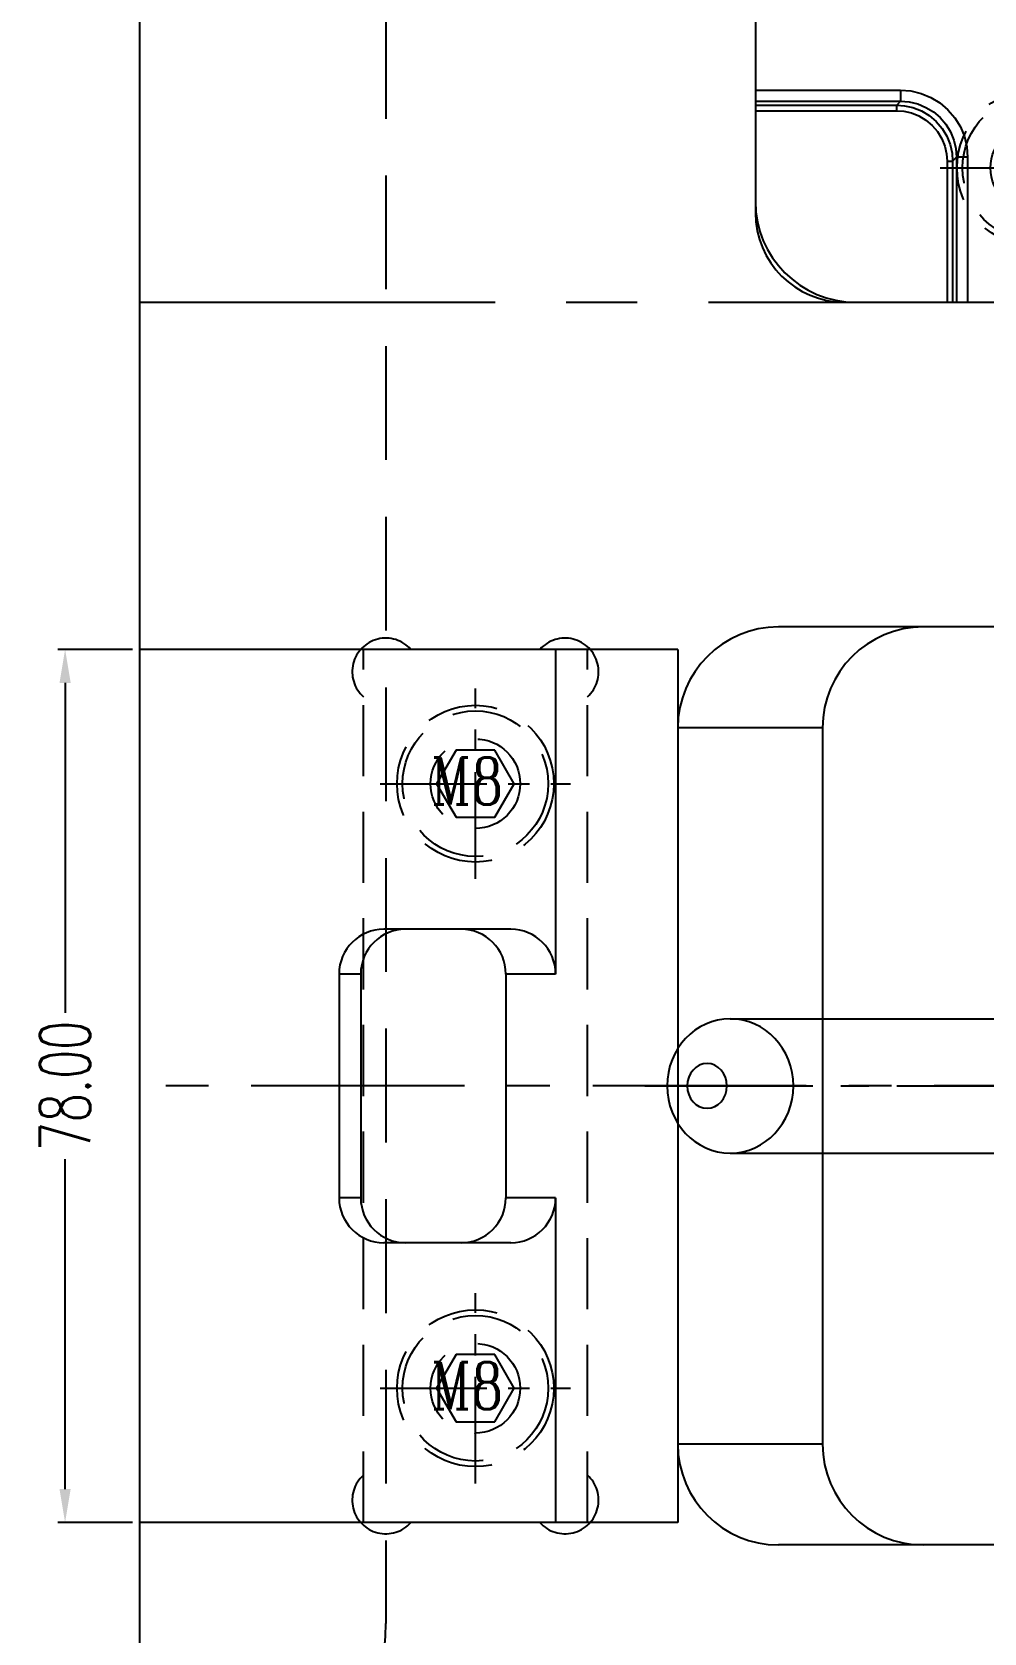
# Model space of a CAD drawing. Header units: inches. Extents: x 169168 to 170394, y -54081 to -53214.
# Drawn here: x 169971.6 to 170056.6, y -53577.4 to -53434.4 of the extents above; entities that cross this region are included whole.
import ezdxf

# ---------------------------------------------------------------- set-up
doc = ezdxf.new("R2010")
doc.units = ezdxf.units.IN
doc.header["$LTSCALE"] = 2
doc.header["$MEASUREMENT"] = 0
doc.header["$PDMODE"] = 3
doc.header["$PDSIZE"] = 0.3125
for name, pattern in [('CENTER', [50.8, 31.75, -6.35, 6.35, -6.35]), ('CENTER2', [1.125, 0.75, -0.125, 0.125, -0.125]), ('HIDDEN', [9.525, 6.35, -3.175])]:
    doc.linetypes.add(name, pattern=pattern)
doc.layers.get('0').update_dxf_attribs({"linetype": 'CONTINUOUS'})
doc.layers.get('Defpoints').update_dxf_attribs({"linetype": 'CONTINUOUS'})
for name, color, linetype in [('CAV-COR', 1, 'CONTINUOUS'), ('Layer3', 3, 'CONTINUOUS'), ('PIN', 4, 'CONTINUOUS'), ('SCREW', 52, 'HIDDEN'), ('SILDE', 6, 'CONTINUOUS')]:
    doc.layers.add(name, color=color, linetype=linetype)
doc.layers.add('WR', color=122, linetype='HIDDEN', lineweight=18)
doc.styles.add('ROMANC', font='romanc', dxfattribs={"width": 0.6, "height": 1})
doc.styles.get("Standard").update_dxf_attribs({"font": 'txt.shx', "width": 0.67})
doc.dimstyles.new('2.00', dxfattribs={"dimtxt": 4.5, "dimasz": 3, "dimexe": 0.666, "dimexo": 0.626, "dimgap": 1, "dimtad": 0, "dimzin": 0, "dimdsep": 46, "dimtxsty": 'Standard', "dimcen": 0.09, "dimclrd": 3, "dimclre": 3, "dimclrt": 7, "dimazin": 0, "dimtfac": 1, "dimtofl": 0, "dimtmove": 0, "dimatfit": 0, "dimfxl": 0, "dimtolj": 1, "dimtzin": 0, "dimarcsym": 0})

# ---------------------------------------------------------------- blocks, each defined once
blk = doc.blocks.new('20160723.115749')
at = {"layer": 'SCREW', "linetype": 'CENTER', "ltscale": 0.15}
for p, q in [((0, -8.5), (0, 8.5)), ((-8.5, 0), (8.5, 0))]:
    blk.add_line(p, q, dxfattribs=at)
at = {"layer": 'SCREW', "ltscale": 0.5}
blk.add_lwpolyline([(-1.73, 3), (-3.46, 0), (-1.73, -3), (1.73, -3), (3.46, 0), (1.73, 3)], close=True, dxfattribs=at)
for radius in [7, 6.5, 4]:
    blk.add_circle((0, 0), radius, dxfattribs=at)
at = {"layer": 'Layer3', "style": 'ROMANC', "width": 0.8}
blk.add_text('M8', height=4.186, dxfattribs=at).set_placement((-3.98, -1.86))
blk = doc.blocks.new('20160903.150651')
at = {"layer": 'PIN', "linetype": 'HIDDEN', "ltscale": 0.3}
for p, q in [((-16.64, 15.61), (-19.38, 15.61)), ((-19.38, 12.61), (-37.03, 12.61)), ((-19.38, 0.61), (-37.03, 0.61)), ((-16.64, -2.39), (-19.38, -2.39))]:
    blk.add_line(p, q, dxfattribs=at)
at = {"layer": 'PIN'}
for p, q in [((-60.89, 12.61), (-37.03, 12.61)), ((-60.89, 0.61), (-37.03, 0.61))]:
    blk.add_line(p, q, dxfattribs=at)
at = {"layer": 'PIN', "linetype": 'CENTER2', "ltscale": 10}
blk.add_line((-68.53, 6.61), (-6.19, 6.61), dxfattribs=at)
at = {"layer": 'PIN', "linetype": 'HIDDEN', "ltscale": 0.3, "extrusion": (0, 0, -1)}
for centre, major_axis, start_param, end_param in [((-19.38, 6.61), (0, -9), 2.300524, 7.124254), ((-16.64, 6.61), (0, -9), 3.141593, 6.283185), ((-19.38, 6.61), (0, -6), 3.141593, 6.283185)]:
    blk.add_ellipse(centre, major_axis=major_axis, ratio=0.939693, start_param=start_param, end_param=end_param, dxfattribs=at)
at = {"layer": 'PIN', "extrusion": (0, 0, -1)}
for centre, major_axis, ratio in [((-60.89, 6.61), (0, -6), 0.939693), ((-62.96, 6.61), (0, -2), 0.887229)]:
    blk.add_ellipse(centre, major_axis=major_axis, ratio=ratio, dxfattribs=at)
blk.add_ellipse((-37.03, 6.61), major_axis=(0, -6), ratio=0.939693, start_param=3.141593, end_param=6.283185, dxfattribs=at)
blk = doc.blocks.new('*D38826')
at = {"layer": 'Defpoints', "color": 0}
for p in [(169981.2, -53489.5), (169974.56, -53567.5), (169981.2, -53567.5)]:
    blk.add_point(p, dxfattribs=at)
at = {"layer": 'WR', "color": 3, "linetype": 'ByBlock', "lineweight": -2}
for p, q in [((169980.57, -53489.5), (169973.9, -53489.5)), ((169974.56, -53492.5), (169974.56, -53521.97)), ((169974.56, -53564.5), (169974.56, -53535.03)), ((169980.57, -53567.5), (169973.9, -53567.5))]:
    blk.add_line(p, q, dxfattribs=at)
at = {"layer": 'WR', "color": 3, "linetype": 'ByBlock'}
for points in [[(169975.06, -53492.5), (169974.06, -53492.5), (169974.56, -53489.5)], [(169974.06, -53564.5), (169975.06, -53564.5), (169974.56, -53567.5)]]:
    blk.add_solid(points, dxfattribs=at)
at = {"layer": 'WR', "color": 7, "linetype": 'ByBlock', "insert": (169974.56, -53528.5), "char_height": 4.5, "attachment_point": 5, "rotation": 90}
blk.add_mtext('\\A1;78.00', dxfattribs=at)

msp = doc.modelspace()

# ---------------------------------------------------------------- linework, layer by layer
for p, q in [((169981.195, -53261.499), (169981.195, -53655.499)), ((170071.195, -53487.499), (170038.267, -53487.499)), ((170029.267, -53496.499), (170029.267, -53560.499)), ((170042.195, -53496.499), (170029.267, -53496.499)), ((170042.195, -53496.499), (170042.195, -53560.499)), ((170042.195, -53560.499), (170029.267, -53560.499)), ((170071.195, -53569.499), (170038.267, -53569.499))]:
    msp.add_line(p, q)
at = {"color": 8, "linetype": 'HIDDEN', "ltscale": 0.8}
msp.add_line((170003.195, -53340.499), (170003.195, -53576.499), dxfattribs=at)
at = {"linetype": 'CENTER', "ltscale": 0.5}
msp.add_line((169981.195, -53458.499), (170281.195, -53458.499), dxfattribs=at)
for centre, start, end in [((170038.267, -53496.499), 90, 180), ((170051.195, -53496.499), 90, 180), ((170038.267, -53560.499), 180, 270), ((170051.195, -53560.499), 180, 270)]:
    msp.add_arc(centre, 9, start, end)
at = {"color": 8, "linetype": 'HIDDEN', "ltscale": 0.8}
for centre, radius, start, end in [((170003.195, -53491.499), 3, 41.81031, 228.18969), ((170019.195, -53491.499), 3, 311.81031, 138.18969), ((170003.195, -53565.499), 3, 131.81031, 318.18969), ((170019.195, -53565.499), 3, 221.81031, 48.18969), ((169981.195, -53576.499), 22, 270, 0)]:
    msp.add_arc(centre, radius, start, end, dxfattribs=at)
at = {"layer": 'CAV-COR', "linetype": 'ByBlock'}
for p, q in [((170036.195, -53346.499), (170036.195, -53450.499)), ((170036.195, -53439.55), (170049.153, -53439.55)), ((170049.153, -53439.55), (170049.153, -53440.548)), ((170036.195, -53440.548), (170049.153, -53440.548)), ((170036.195, -53440.893), (170048.808, -53440.893)), ((170036.195, -53441.392), (170048.808, -53441.392)), ((170049.153, -53440.548), (170048.808, -53440.893)), ((170048.808, -53441.392), (170048.808, -53440.893)), ((170053.302, -53445.886), (170053.302, -53458.499)), ((170053.302, -53445.886), (170053.801, -53445.886)), ((170054.146, -53445.542), (170053.801, -53445.886)), ((170053.801, -53445.886), (170053.801, -53458.499)), ((170054.146, -53445.542), (170054.146, -53458.499)), ((170055.144, -53445.542), (170054.146, -53445.542)), ((170055.144, -53445.542), (170055.144, -53458.499)), ((170044.195, -53458.499), (170218.195, -53458.499))]:
    msp.add_line(p, q, dxfattribs=at)
for points in [[(170049.153, -53439.55), (170050.071, -53439.62), (170050.987, -53439.837), (170051.865, -53440.198), (170052.674, -53440.692), (170053.39, -53441.303), (170054, -53442.018), (170054.495, -53442.826), (170054.856, -53443.705), (170055.073, -53444.621), (170055.144, -53445.542)], [(170048.808, -53440.893), (170049.515, -53440.944), (170050.265, -53441.111), (170051.014, -53441.407), (170051.715, -53441.826), (170052.334, -53442.35), (170052.859, -53442.968), (170053.281, -53443.668), (170053.58, -53444.417), (170053.75, -53445.172), (170053.801, -53445.886)], [(170048.808, -53441.392), (170049.443, -53441.437), (170050.119, -53441.588), (170050.793, -53441.854), (170051.425, -53442.232), (170051.982, -53442.704), (170052.455, -53443.259), (170052.835, -53443.89), (170053.103, -53444.565), (170053.256, -53445.245), (170053.302, -53445.886)], [(170049.153, -53440.548), (170049.92, -53440.607), (170050.683, -53440.787), (170051.415, -53441.088), (170052.089, -53441.5), (170052.684, -53442.008), (170053.193, -53442.604), (170053.605, -53443.277), (170053.906, -53444.009), (170054.087, -53444.773), (170054.146, -53445.542)]]:
    msp.add_lwpolyline(points, dxfattribs=at)
for centre, radius in [((170045.195, -53449.499), 9), ((170044.195, -53450.499), 8)]:
    msp.add_arc(centre, radius, 180, 270, dxfattribs=at)
at = {"layer": 'SILDE', "linetype": 'ByBlock'}
for p, q in [((169981.195, -53489.499), (169981.195, -53567.499)), ((170029.267, -53489.499), (169981.195, -53489.499)), ((170018.358, -53489.499), (170018.358, -53518.499)), ((170029.267, -53489.499), (170029.267, -53567.499)), ((170014.358, -53514.499), (170003.019, -53514.499)), ((169999.019, -53518.499), (169999.019, -53538.499)), ((170000.959, -53518.499), (169999.019, -53518.499)), ((170000.959, -53518.499), (170000.959, -53538.499)), ((170013.914, -53518.499), (170013.914, -53538.499)), ((170018.358, -53518.499), (170013.914, -53518.499)), ((170000.959, -53538.499), (169999.019, -53538.499)), ((170018.358, -53538.499), (170013.914, -53538.499)), ((170018.358, -53538.499), (170018.358, -53567.499)), ((170014.358, -53542.499), (170003.019, -53542.499)), ((170029.267, -53567.499), (169981.195, -53567.499))]:
    msp.add_line(p, q, dxfattribs=at)
at = {"layer": 'SILDE', "linetype": 'HIDDEN', "ltscale": 0.5}
for p, q in [((170021.195, -53489.499), (170001.195, -53489.499)), ((170001.195, -53567.499), (170001.195, -53489.499)), ((170021.195, -53567.499), (170021.195, -53489.499)), ((170021.195, -53567.499), (170001.195, -53567.499))]:
    msp.add_line(p, q, dxfattribs=at)
at = {"layer": 'SILDE', "linetype": 'CENTER', "ltscale": 0.3}
msp.add_line((170071.195, -53528.499), (169981.195, -53528.499), dxfattribs=at)
at = {"layer": 'SILDE', "linetype": 'ByBlock'}
for centre, start, end in [((170003.019, -53518.499), 90, 180), ((170004.959, -53518.499), 90, 180), ((170009.914, -53518.499), 0, 90), ((170014.358, -53518.499), 0, 90), ((170003.019, -53538.499), 180, 270), ((170004.959, -53538.499), 180, 270), ((170009.914, -53538.499), 270, 0), ((170014.358, -53538.499), 270, 0)]:
    msp.add_arc(centre, 4, start, end, dxfattribs=at)

# ---------------------------------------------------------------- block references
at = {"layer": 'PIN', "linetype": 'ByBlock'}
msp.add_blockref('20160903.150651', (170094.839, -53535.105), dxfattribs=at)
at = {"layer": 'SCREW', "linetype": 'ByBlock'}
for p in [(170061.195, -53446.499), (170011.195, -53501.499), (170011.195, -53555.499)]:
    msp.add_blockref('20160723.115749', p, dxfattribs=at)

# ---------------------------------------------------------------- dimensions: what is measured, and where the dimension line sits
at = {"layer": 'WR', "linetype": 'ByBlock'}
dim = msp.add_linear_dim(base=(169974.562, -53567.499), p1=(169981.195, -53489.499), p2=(169981.195, -53567.499), angle=90, dimstyle='2.00', dxfattribs=at)
dim.commit()
dim.dimension.update_dxf_attribs({"geometry": '*D38826', "text_midpoint": (169974.562, -53528.499)})

doc.saveas('drawing.dxf')
